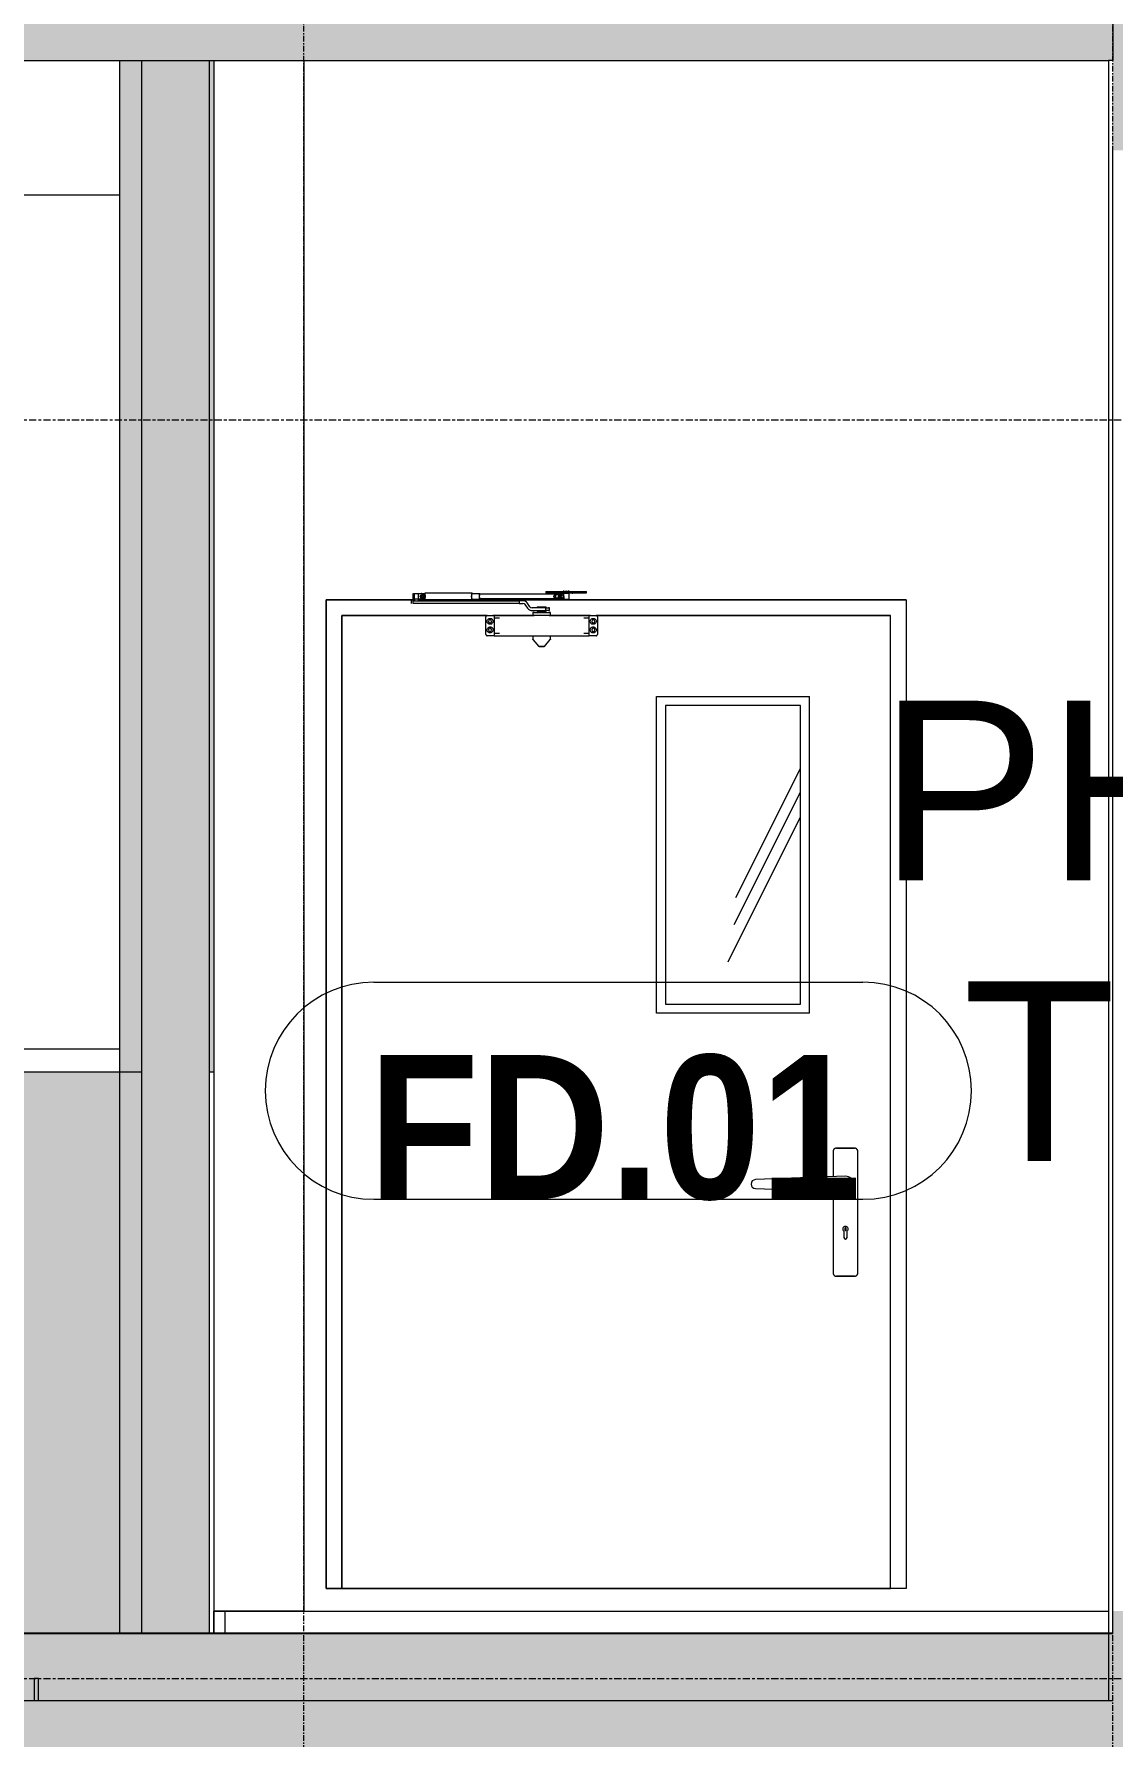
# Model space of a CAD drawing. Header units: millimetres. Extents: x 26124 to 258712, y -8723 to 35400.
# Drawn here: x 42053 to 44453, y 29270 to 33059 of the extents above; entities that cross this region are included whole.
import ezdxf

# ---------------------------------------------------------------- set-up
doc = ezdxf.new("R2010")
doc.units = ezdxf.units.MM
doc.linetypes.add('Centre', pattern=[31.75, 6.35, -4.7625, 15.875, -4.7625])
doc.linetypes.add('Grid Line', pattern=[22.225, 12.7, -3.175, 3.175, -3.175])
for name, color, linetype, lineweight in [('0-1', 7, 'Continuous', 5), ('A-AREA-IDEN', 2, 'Continuous', 9), ('A-DETL-GENF-1', 7, 'Continuous', 9), ('A-DETL-THIN', 151, 'Continuous', 9), ('A-DOOR', 31, 'Continuous', 9), ('A-DOOR-FRAM', 31, 'Continuous', 9), ('A-DOOR-IDEN', 31, 'Continuous', 9), ('A-FLOR-2', 7, 'Continuous', 9), ('A-FLOR-3', 192, 'Continuous', 25), ('A-FLOR-LEVL-2', 51, 'Centre', 9), ('A-FLOR-PATT-3', 8, 'Continuous', 9), ('A-WALL', 113, 'Continuous', 9), ('A-WALL-PATT-3', 111, 'Continuous', 5), ('A-WALL-PATT-4', 111, 'Continuous', 9), ('I-WALL', 2, 'Continuous', 9), ('I-WALL-3', 2, 'Continuous', 18), ('S-BEAM-3', 7, 'Continuous', 9), ('S-COLS', 52, 'Continuous', 9), ('S-COLS-1', 7, 'Continuous', 9), ('S-GRID-1', 1, 'Grid Line', 9)]:
    doc.layers.add(name, color=color, linetype=linetype, lineweight=lineweight)
doc.styles.add('Arial_1', font='arial.ttf', dxfattribs={"height": 400})
doc.styles.add('Arial_B_1', font='arialbd.ttf', dxfattribs={"width": 0.9, "height": 320})

# ---------------------------------------------------------------- blocks, each defined once
blk = doc.blocks.new('NCV_TKTC_KET CAU_rvt-1-TKCS_MẶT CẮT 3')
at = {"layer": 'A-FLOR-2'}
for p, q in [((42452.6, 29500), (42452.6, 29550)), ((42452.6, 29550), (44442.6, 29550))]:
    blk.add_line(p, q, dxfattribs=at)
at = {"layer": 'S-BEAM-3'}
for p, q in [((42242.6, 32700), (38362.6, 32700)), ((42477.6, 29500), (42477.6, 29550)), ((42477.6, 29550), (44442.6, 29550))]:
    blk.add_line(p, q, dxfattribs=at)
at = {"layer": 'S-COLS-1'}
blk.add_line((44452.5, 33200), (44452.5, 33000), dxfattribs=at)
blk = doc.blocks.new('FD_01 - FD_01-1200x2200mm-1787917-TKCS_MẶT CẮT 3')
at = {"layer": 'A-DOOR'}
h = blk.add_hatch(dxfattribs=at)
h.set_pattern_fill('FP_9', color=256, style=0, pattern_type=2)
h.set_pattern_definition([(63.435, (82789.9, 14236.3), (-0.002, 1625.6), [567.96, -3066.99]), (63.435, (81164.3, 14236.3), (-0.002, 1625.6), [567.96, -3066.99]), (63.435, (83568.1, 14550.35), (-0.002, 1625.6), [567.96, -3066.99]), (63.435, (81942.5, 14550.35), (-0.002, 1625.6), [567.96, -3066.99]), (63.435, (83450.3, 14439.5), (-0.002, 1625.6), [567.96, -3066.99]), (63.435, (81824.7, 14439.5), (-0.002, 1625.6), [567.96, -3066.99]), (63.435, (83330.26, 15074.4), (-0.002, 1625.6), [276.055, -3358.896]), (63.435, (81704.66, 15074.4), (-0.002, 1625.6), [276.055, -3358.896]), (63.435, (83251.74, 14976.15), (-0.002, 1625.6), [567.96, -3066.99]), (63.435, (81626.14, 14976.15), (-0.002, 1625.6), [567.96, -3066.99]), (63.435, (83265.6, 15046.7), (-0.002, 1625.6), [567.96, -3066.99]), (63.435, (81640, 15046.7), (-0.002, 1625.6), [567.96, -3066.99]), (63.435, (82609.74, 14737.2), (-0.002, 1625.6), [567.96, -3066.99]), (63.435, (80984.14, 14737.2), (-0.002, 1625.6), [567.96, -3066.99]), (63.435, (82623.6, 14820.35), (-0.002, 1625.6), [567.96, -3066.99]), (63.435, (80998, 14820.35), (-0.002, 1625.6), [567.96, -3066.99]), (63.435, (82627.3, 14880.3), (-0.002, 1625.6), [567.96, -3066.99]), (63.435, (81001.7, 14880.3), (-0.002, 1625.6), [567.96, -3066.99])])
h.paths.add_polyline_path([(43499.1, 30900), (43757.6, 30900), (43757.6, 31565), (43457.6, 31565), (43457.6, 30900)])
for p, q in [((42891.4, 31798), (42891.4, 31792)), ((42895.4, 31814), (42895.4, 31801)), ((42896, 31798), (42896, 31798)), ((42896, 31798), (43131.4, 31798)), ((42896, 31792), (42896, 31798)), ((43131.4, 31792), (42896, 31792)), ((42896, 31792), (42896, 31792)), ((42897, 31814), (42907.6, 31814)), ((42907.6, 31801), (42897, 31801)), ((42897.9, 31814), (42897.9, 31798)), ((42899.1, 31801), (42899.1, 31798)), ((42907.6, 31814), (42914.7, 31814)), ((42907.6, 31801), (42907.6, 31814)), ((42914.7, 31801), (42907.6, 31801)), ((42907.7, 31798), (42907.7, 31801.2)), ((42908.9, 31798), (42908.9, 31801)), ((42914.7, 31814), (42915.2, 31814)), ((42914.7, 31814), (42921.5, 31814)), ((42915.2, 31801), (42914.7, 31801)), ((42921.5, 31801), (42914.7, 31801)), ((42921.5, 31801), (42921.5, 31814)), ((42921.5, 31813.6), (42921.5, 31801.4)), ((42921.5, 31801.4), (42921.5, 31813.6)), ((43027, 31814.5), (42922.4, 31814.5)), ((42922.4, 31800.5), (43027, 31800.5)), ((43044.4, 31813.5), (43027, 31813.5)), ((43027, 31801.5), (43044.4, 31801.5)), ((43230.8, 31812.5), (43044.4, 31812.5)), ((43044.4, 31802.5), (43230.8, 31802.5)), ((43139.8, 31798), (43131.4, 31798)), ((43131.4, 31798), (43131.4, 31792)), ((43131.4, 31792), (43139.8, 31792)), ((43139.8, 31798), (43139.8, 31798)), ((43144.7, 31789.4), (43150.5, 31781.1)), ((43155.5, 31784.6), (43149.6, 31792.9)), ((43191.4, 31818.5), (43191.8, 31818.5)), ((43191.4, 31818.5), (43191.4, 31815.5)), ((43191.4, 31815.5), (43191.8, 31815.5)), ((43191.8, 31818.5), (43211, 31818.5)), ((43191.8, 31815.5), (43211, 31815.5)), ((43211, 31818.5), (43211.4, 31818.5)), ((43211, 31815.5), (43211.4, 31815.5)), ((43211.4, 31818.5), (43216.6, 31818.5)), ((43211.4, 31815.5), (43216.6, 31815.5)), ((43212.3, 31811.5), (43219.2, 31811.5)), ((43212.3, 31811.5), (43212.3, 31803.5)), ((43219.2, 31803.5), (43212.3, 31803.5)), ((43216.6, 31818.5), (43217.8, 31818.5)), ((43216.6, 31815.5), (43217.8, 31815.5)), ((43217.8, 31818.5), (43234.3, 31818.5)), ((43217.8, 31815.5), (43234.3, 31815.5)), ((43219.2, 31811.5), (43220.4, 31811.5)), ((43220.4, 31803.5), (43219.2, 31803.5)), ((43220.4, 31811.5), (43225.2, 31811.5)), ((43225.2, 31803.5), (43220.4, 31803.5)), ((43222, 31811.5), (43220.8, 31811.5)), ((43220.8, 31803.5), (43222, 31803.5)), ((43221.4, 31814.5), (43223.4, 31814.5)), ((43223.4, 31814.5), (43221.4, 31814.5)), ((43225.2, 31811.5), (43222, 31811.5)), ((43222, 31803.5), (43225.2, 31803.5)), ((43225.5, 31814.5), (43223.4, 31814.5)), ((43225.5, 31814.5), (43231.1, 31814.5)), ((43231.1, 31800.5), (43225.5, 31800.5)), ((43226.8, 31808.9), (43226.8, 31810.8)), ((43226.8, 31804.2), (43226.8, 31806)), ((43229.9, 31814.5), (43229.9, 31800.5)), ((43230.4, 31820.3), (43230.4, 31818.5)), ((43231, 31800.5), (43231.6, 31800.5)), ((43231.1, 31814.5), (43242.7, 31814.5)), ((43231.1, 31800.5), (43231.1, 31814.5)), ((43242.7, 31800.5), (43231.1, 31800.5)), ((43231.4, 31815.5), (43231.4, 31814.5)), ((43231.6, 31800.5), (43231.6, 31807.4)), ((43236.4, 31818.5), (43233.9, 31818.5)), ((43233.9, 31818.5), (43236.4, 31818.5)), ((43236.4, 31815.5), (43233.9, 31815.5)), ((43233.9, 31815.5), (43236.4, 31815.5)), ((43236.4, 31815.5), (43233.9, 31815.5)), ((43233.9, 31815.5), (43236.4, 31815.5)), ((43234.3, 31818.5), (43238.5, 31818.5)), ((43234.3, 31818.5), (43238.5, 31818.5)), ((43238.5, 31817.5), (43234.3, 31817.5)), ((43234.3, 31815.5), (43238.5, 31815.5)), ((43234.3, 31815.5), (43238.5, 31815.5)), ((43236.4, 31818.5), (43234.8, 31818.5)), ((43234.8, 31818.5), (43236.4, 31818.5)), ((43236.4, 31820.3), (43236.4, 31820.3)), ((43236.4, 31820.3), (43236.4, 31820.3)), ((43236.4, 31818.5), (43238.9, 31818.5)), ((43238.9, 31818.5), (43236.4, 31818.5)), ((43236.4, 31818.5), (43237.9, 31818.5)), ((43237.9, 31818.5), (43236.4, 31818.5)), ((43236.4, 31815.5), (43238.9, 31815.5)), ((43238.9, 31815.5), (43236.4, 31815.5)), ((43236.4, 31815.5), (43238.9, 31815.5)), ((43238.9, 31815.5), (43236.4, 31815.5)), ((43238.5, 31818.5), (43255, 31818.5)), ((43238.5, 31815.5), (43255, 31815.5)), ((43249.4, 31814.5), (43241.1, 31814.5)), ((43241.2, 31800.5), (43242.9, 31800.5)), ((43241.3, 31814.5), (43241.4, 31814.5)), ((43241.4, 31814.5), (43241.4, 31815.5)), ((43242.7, 31814.5), (43241.6, 31814.5)), ((43242.4, 31818.5), (43242.4, 31820.3)), ((43242.9, 31800.5), (43242.7, 31800.5)), ((43242.9, 31800.5), (43242.9, 31814.5)), ((43249.4, 31814.5), (43251.4, 31814.5)), ((43251.4, 31814.5), (43249.4, 31814.5)), ((43255, 31818.5), (43256.1, 31818.5)), ((43255, 31815.5), (43256.1, 31815.5)), ((43256.1, 31818.5), (43261.3, 31818.5)), ((43256.1, 31815.5), (43261.3, 31815.5)), ((43261.4, 31818.5), (43261.7, 31818.5)), ((43261.4, 31815.5), (43261.7, 31815.5)), ((43261.7, 31818.5), (43281, 31818.5)), ((43261.7, 31815.5), (43281, 31815.5)), ((43281, 31818.5), (43281.4, 31818.5)), ((43281, 31815.5), (43281.4, 31815.5)), ((43281.4, 31815.5), (43281.4, 31818.5)), ((42737.6, 31765), (42737.6, 29600)), ((43060.8, 31765), (42737.6, 31765)), ((43057.8, 31723), (43057.8, 31762)), ((43060.8, 31765), (43073, 31765)), ((43164.8, 31765), (43073, 31765)), ((43073, 31765), (43075, 31765)), ((43075.4, 31765), (43075.8, 31765)), ((43287.8, 31765), (43075.8, 31765)), ((43075.8, 31765), (43075.8, 31764.7)), ((43075.8, 31764.7), (43075.8, 31756.1)), ((43087.8, 31759), (43075.8, 31759)), ((43075.8, 31756.1), (43075.8, 31754.3)), ((43075.8, 31754.3), (43075.8, 31730.7)), ((43190.8, 31782), (43160.4, 31782)), ((43160.4, 31776), (43190.8, 31776)), ((43162.2, 31772), (43162.2, 31765)), ((43162.9, 31772), (43162.2, 31772)), ((43162.2, 31772), (43200.6, 31772)), ((43200.6, 31765), (43162.2, 31765)), ((43162.2, 31765), (43162.9, 31765)), ((43164.8, 31772), (43162.9, 31772)), ((43162.9, 31765), (43164.8, 31765)), ((43171.7, 31784), (43174.4, 31784)), ((43171.7, 31784), (43171.7, 31782)), ((43171.7, 31776), (43171.7, 31774)), ((43173.1, 31774), (43171.7, 31774)), ((43172.8, 31774), (43172.8, 31772)), ((43173.1, 31774), (43172.8, 31774)), ((43172.8, 31774), (43173.1, 31774)), ((43179.4, 31774), (43173.1, 31774)), ((43173.1, 31774), (43175.4, 31774)), ((43174.4, 31774), (43173.1, 31774)), ((43174.4, 31784), (43184.4, 31784)), ((43174.4, 31782), (43174.4, 31784)), ((43174.4, 31774), (43174.4, 31776)), ((43179.4, 31774), (43174.4, 31774)), ((43175.4, 31774), (43184.1, 31774)), ((43188.1, 31774), (43179.4, 31774)), ((43184.4, 31774), (43179.4, 31774)), ((43184.1, 31774), (43188.1, 31774)), ((43184.4, 31784), (43191.8, 31784)), ((43184.4, 31782), (43184.4, 31784)), ((43184.4, 31774), (43184.4, 31776)), ((43188.1, 31774), (43184.4, 31774)), ((43191.8, 31774), (43188.1, 31774)), ((43190.4, 31774), (43189.5, 31774)), ((43189.6, 31774), (43190.4, 31774)), ((43190.4, 31774), (43190.8, 31774)), ((43190.8, 31774), (43190.4, 31774)), ((43190.8, 31776), (43190.8, 31782)), ((43190.8, 31782), (43199.2, 31782)), ((43199.2, 31776), (43190.8, 31776)), ((43190.8, 31772), (43190.8, 31774)), ((43191.8, 31782), (43191.8, 31784)), ((43191.8, 31774), (43191.8, 31776)), ((43199.2, 31782), (43197, 31782)), ((43197, 31776), (43199.2, 31776)), ((43201.3, 31772), (43198.7, 31772)), ((43290.5, 31765), (43198.7, 31765)), ((43198.7, 31765), (43201.3, 31765)), ((43199.2, 31776), (43199.2, 31782)), ((43200.6, 31772), (43201.3, 31772)), ((43201.3, 31765), (43200.6, 31765)), ((43201.3, 31765), (43201.3, 31772)), ((43287.8, 31759), (43275.8, 31759)), ((43287.8, 31765), (43288.1, 31765)), ((43287.8, 31764.7), (43287.8, 31765)), ((43287.8, 31756.1), (43287.8, 31764.7)), ((43287.8, 31754.3), (43287.8, 31756.1)), ((43287.8, 31730.7), (43287.8, 31754.3)), ((43288.5, 31765), (43290.5, 31765)), ((43290.5, 31765), (43302.8, 31765)), ((43957.6, 31765), (43302.8, 31765)), ((43305.8, 31762), (43305.8, 31723)), ((43957.6, 29600), (43957.6, 31765)), ((43073, 31720), (43060.8, 31720)), ((43075, 31720), (43073, 31720)), ((43075.8, 31720), (43075.4, 31720)), ((43075.8, 31730.7), (43075.8, 31728.9)), ((43075.8, 31728.9), (43075.8, 31720.3)), ((43075.8, 31726), (43087.8, 31726)), ((43075.8, 31720.3), (43075.8, 31720)), ((43075.8, 31720), (43287.8, 31720)), ((43162.3, 31720), (43162.3, 31712.4)), ((43162.5, 31711.7), (43175.5, 31696.3)), ((43162.9, 31720), (43181.8, 31720)), ((43181.8, 31720), (43200.6, 31720)), ((43188, 31696.3), (43201, 31711.7)), ((43201.3, 31712.4), (43201.3, 31720)), ((43275.8, 31726), (43287.8, 31726)), ((43287.8, 31728.9), (43287.8, 31730.7)), ((43287.8, 31720.3), (43287.8, 31728.9)), ((43287.8, 31720), (43287.8, 31720.3)), ((43288.1, 31720), (43287.8, 31720)), ((43290.5, 31720), (43288.5, 31720)), ((43302.8, 31720), (43290.5, 31720)), ((43181.8, 31696), (43181.8, 31696)), ((43181.8, 31696), (43181.8, 31696)), ((43437.6, 30880), (43437.6, 31585)), ((43437.6, 31585), (43777.6, 31585)), ((43457.6, 31565), (43457.6, 30900)), ((43757.6, 31565), (43457.6, 31565)), ((43757.6, 30900), (43757.6, 31565)), ((43777.6, 30880), (43777.6, 31585)), ((43777.6, 30880), (43437.6, 30880)), ((43457.6, 30900), (43757.6, 30900)), ((43877.6, 30580), (43837.6, 30580)), ((43837.6, 30580), (43877.6, 30580)), ((43830.1, 30572.5), (43830.1, 30516.5)), ((43885.1, 30302.5), (43885.1, 30572.5)), ((43857.6, 30517.5), (43657.2, 30510)), ((43657.2, 30490), (43857.6, 30482.5)), ((43830.1, 30483.5), (43830.1, 30302.5)), ((43854.1, 30395.1), (43854.1, 30381.2)), ((43856.9, 30397), (43856.9, 30403)), ((43858.3, 30403), (43858.3, 30397)), ((43861.1, 30381.2), (43861.1, 30395.1)), ((43837.6, 30295), (43877.6, 30295)), ((43877.6, 30295), (43837.6, 30295)), ((42737.6, 29600), (43957.6, 29600))]:
    blk.add_line(p, q, dxfattribs=at)
at = {"layer": 'A-DOOR', "flags": 128}
for points in [[(43209.1, 31807.5), (43209.2, 31808.3), (43209.5, 31809), (43209.9, 31809.7), (43210.6, 31810.4), (43211.4, 31811), (43212.3, 31811.5)], [(43212.3, 31803.5), (43211.4, 31804), (43210.6, 31804.6), (43209.9, 31805.3), (43209.5, 31806), (43209.2, 31806.7), (43209.1, 31807.5)], [(43212.2, 31809.7), (43211.9, 31809), (43211.7, 31808.3), (43211.7, 31807.5)], [(43211.7, 31807.5), (43211.7, 31806.7), (43211.9, 31806), (43212.2, 31805.3)], [(43060.8, 31765), (43060.1, 31764.9), (43059.5, 31764.7), (43058.9, 31764.3), (43058.4, 31763.9), (43058.1, 31763.3), (43057.8, 31762.7), (43057.8, 31762)], [(43305.8, 31762), (43305.7, 31762.7), (43305.5, 31763.3), (43305.1, 31763.9), (43304.6, 31764.3), (43304.1, 31764.7), (43303.4, 31764.9), (43302.8, 31765)], [(43057.8, 31723), (43057.8, 31722.3), (43058.1, 31721.7), (43058.4, 31721.1), (43058.9, 31720.7), (43059.5, 31720.3), (43060.1, 31720.1), (43060.8, 31720)], [(43162.5, 31711.7), (43162.5, 31711.7), (43162.5, 31711.8), (43162.4, 31711.8), (43162.4, 31711.8), (43162.4, 31711.9), (43162.4, 31711.9), (43162.4, 31712), (43162.3, 31712), (43162.3, 31712), (43162.3, 31712.1), (43162.3, 31712.1), (43162.3, 31712.2), (43162.3, 31712.2), (43162.3, 31712.3), (43162.3, 31712.3), (43162.3, 31712.3), (43162.3, 31712.4), (43162.3, 31712.4)], [(43201.3, 31712.4), (43201.3, 31712.4), (43201.3, 31712.3), (43201.2, 31712.3), (43201.2, 31712.2), (43201.2, 31712.2), (43201.2, 31712.1), (43201.2, 31712.1), (43201.2, 31712.1), (43201.2, 31712), (43201.2, 31712), (43201.1, 31711.9), (43201.1, 31711.9), (43201.1, 31711.9), (43201.1, 31711.8), (43201.1, 31711.8), (43201, 31711.7), (43201, 31711.7), (43201, 31711.7)], [(43302.8, 31720), (43303.4, 31720.1), (43304.1, 31720.3), (43304.6, 31720.7), (43305.1, 31721.1), (43305.5, 31721.7), (43305.7, 31722.3), (43305.8, 31723)], [(43176.2, 31696), (43176.1, 31696), (43176.1, 31696), (43176.1, 31696), (43176, 31696), (43176, 31696), (43176, 31696), (43175.9, 31696), (43175.9, 31696), (43175.9, 31696.1), (43175.8, 31696.1), (43175.8, 31696.1), (43175.8, 31696.1), (43175.7, 31696.1), (43175.7, 31696.1), (43175.7, 31696.2), (43175.6, 31696.2), (43175.6, 31696.2), (43175.6, 31696.2), (43175.5, 31696.3), (43175.5, 31696.3), (43175.5, 31696.3), (43175.5, 31696.3)], [(43181.8, 31696), (43181.5, 31696), (43181.3, 31696), (43181.1, 31696), (43180.9, 31696), (43180.6, 31696), (43180.4, 31696), (43180.2, 31696), (43180, 31696), (43179.8, 31696), (43179.6, 31696), (43179.4, 31696), (43179.2, 31696), (43179, 31696), (43178.8, 31696), (43178.6, 31696), (43178.4, 31696), (43178.2, 31696), (43178.1, 31696), (43177.9, 31696), (43177.8, 31696), (43177.6, 31696), (43177.5, 31696), (43177.3, 31696), (43177.2, 31696), (43177.1, 31696), (43176.9, 31696), (43176.8, 31696), (43176.7, 31696), (43176.6, 31696), (43176.6, 31696), (43176.5, 31696), (43176.4, 31696), (43176.4, 31696), (43176.3, 31696), (43176.3, 31696), (43176.2, 31696), (43176.2, 31696), (43176.2, 31696), (43176.2, 31696)], [(43176.2, 31696), (43176.2, 31696), (43176.2, 31696), (43176.2, 31696), (43176.3, 31696), (43176.3, 31696), (43176.3, 31696), (43176.4, 31696), (43176.5, 31696), (43176.5, 31696), (43176.6, 31696), (43176.7, 31696), (43176.8, 31696), (43176.9, 31696), (43177, 31696), (43177.2, 31696), (43177.3, 31696), (43177.4, 31696), (43177.6, 31696), (43177.7, 31696), (43177.9, 31696), (43178, 31696), (43178.2, 31696), (43178.4, 31696), (43178.6, 31696), (43178.7, 31696), (43178.9, 31696), (43179.1, 31696), (43179.3, 31696), (43179.5, 31696), (43179.7, 31696), (43179.9, 31696), (43180.2, 31696), (43180.4, 31696), (43180.6, 31696), (43180.8, 31696), (43181, 31696), (43181.2, 31696), (43181.5, 31696), (43181.7, 31696), (43181.8, 31696)], [(43181.8, 31696), (43182, 31696), (43182.2, 31696), (43182.4, 31696), (43182.6, 31696), (43182.9, 31696), (43183.1, 31696), (43183.3, 31696), (43183.5, 31696), (43183.7, 31696), (43183.9, 31696), (43184.1, 31696), (43184.3, 31696), (43184.5, 31696), (43184.7, 31696), (43184.9, 31696), (43185.1, 31696), (43185.3, 31696), (43185.4, 31696), (43185.6, 31696), (43185.8, 31696), (43185.9, 31696), (43186.1, 31696), (43186.2, 31696), (43186.3, 31696), (43186.4, 31696), (43186.6, 31696), (43186.7, 31696), (43186.8, 31696), (43186.9, 31696), (43187, 31696), (43187, 31696), (43187.1, 31696), (43187.2, 31696), (43187.2, 31696), (43187.2, 31696), (43187.3, 31696), (43187.3, 31696), (43187.3, 31696), (43187.3, 31696)], [(43187.3, 31696), (43187.3, 31696), (43187.3, 31696), (43187.3, 31696), (43187.3, 31696), (43187.2, 31696), (43187.2, 31696), (43187.1, 31696), (43187, 31696), (43187, 31696), (43186.9, 31696), (43186.8, 31696), (43186.7, 31696), (43186.6, 31696), (43186.5, 31696), (43186.4, 31696), (43186.2, 31696), (43186.1, 31696), (43185.9, 31696), (43185.8, 31696), (43185.6, 31696), (43185.5, 31696), (43185.3, 31696), (43185.1, 31696), (43185, 31696), (43184.8, 31696), (43184.6, 31696), (43184.4, 31696), (43184.2, 31696), (43184, 31696), (43183.8, 31696), (43183.6, 31696), (43183.4, 31696), (43183.1, 31696), (43182.9, 31696), (43182.7, 31696), (43182.5, 31696), (43182.3, 31696), (43182, 31696), (43181.8, 31696), (43181.8, 31696)], [(43188, 31696.3), (43188, 31696.3), (43188, 31696.3), (43188, 31696.2), (43187.9, 31696.2), (43187.9, 31696.2), (43187.9, 31696.2), (43187.8, 31696.2), (43187.8, 31696.1), (43187.8, 31696.1), (43187.7, 31696.1), (43187.7, 31696.1), (43187.7, 31696.1), (43187.6, 31696.1), (43187.6, 31696), (43187.6, 31696), (43187.5, 31696), (43187.5, 31696), (43187.5, 31696), (43187.4, 31696), (43187.4, 31696), (43187.4, 31696), (43187.3, 31696)], [(43837.6, 30580), (43837.3, 30580), (43837, 30580), (43836.7, 30579.9), (43836.4, 30579.9), (43836.1, 30579.9), (43835.8, 30579.8), (43835.5, 30579.7), (43835.2, 30579.6), (43834.9, 30579.5), (43834.6, 30579.4), (43834.4, 30579.3), (43834.1, 30579.2), (43833.8, 30579), (43833.6, 30578.9), (43833.3, 30578.7), (43833.1, 30578.5), (43832.8, 30578.3), (43832.6, 30578.1), (43832.4, 30577.9), (43832.2, 30577.7), (43832, 30577.5), (43831.8, 30577.3), (43831.6, 30577), (43831.4, 30576.8), (43831.3, 30576.6), (43831.1, 30576.3), (43830.9, 30576), (43830.8, 30575.8), (43830.7, 30575.5), (43830.6, 30575.2), (43830.5, 30574.9), (43830.4, 30574.7), (43830.3, 30574.4), (43830.2, 30574.1), (43830.2, 30573.8), (43830.1, 30573.5), (43830.1, 30573.2), (43830.1, 30572.9), (43830.1, 30572.6), (43830.1, 30572.5)], [(43885.1, 30572.5), (43885.1, 30572.8), (43885, 30573.1), (43885, 30573.4), (43885, 30573.7), (43884.9, 30574), (43884.8, 30574.3), (43884.8, 30574.6), (43884.7, 30574.9), (43884.6, 30575.1), (43884.5, 30575.4), (43884.3, 30575.7), (43884.2, 30576), (43884.1, 30576.2), (43883.9, 30576.5), (43883.8, 30576.7), (43883.6, 30577), (43883.4, 30577.2), (43883.2, 30577.4), (43883, 30577.7), (43882.8, 30577.9), (43882.6, 30578.1), (43882.3, 30578.3), (43882.1, 30578.5), (43881.9, 30578.6), (43881.6, 30578.8), (43881.4, 30579), (43881.1, 30579.1), (43880.8, 30579.3), (43880.6, 30579.4), (43880.3, 30579.5), (43880, 30579.6), (43879.7, 30579.7), (43879.4, 30579.8), (43879.1, 30579.8), (43878.8, 30579.9), (43878.5, 30579.9), (43878.2, 30580), (43877.9, 30580), (43877.6, 30580), (43877.6, 30580)], [(43830.1, 30302.5), (43830.1, 30302.2), (43830.1, 30301.9), (43830.1, 30301.6), (43830.2, 30301.3), (43830.2, 30301), (43830.3, 30300.7), (43830.4, 30300.4), (43830.4, 30300.2), (43830.5, 30299.9), (43830.7, 30299.6), (43830.8, 30299.3), (43830.9, 30299), (43831.1, 30298.8), (43831.2, 30298.5), (43831.4, 30298.3), (43831.6, 30298), (43831.7, 30297.8), (43831.9, 30297.6), (43832.1, 30297.3), (43832.3, 30297.1), (43832.6, 30296.9), (43832.8, 30296.7), (43833, 30296.5), (43833.3, 30296.4), (43833.5, 30296.2), (43833.8, 30296), (43834, 30295.9), (43834.3, 30295.8), (43834.6, 30295.6), (43834.9, 30295.5), (43835.1, 30295.4), (43835.4, 30295.3), (43835.7, 30295.2), (43836, 30295.2), (43836.3, 30295.1), (43836.6, 30295.1), (43836.9, 30295), (43837.2, 30295), (43837.5, 30295), (43837.6, 30295)], [(43877.6, 30295), (43877.9, 30295), (43878.2, 30295), (43878.5, 30295.1), (43878.8, 30295.1), (43879.1, 30295.1), (43879.3, 30295.2), (43879.6, 30295.3), (43879.9, 30295.4), (43880.2, 30295.5), (43880.5, 30295.6), (43880.8, 30295.7), (43881, 30295.8), (43881.3, 30296), (43881.5, 30296.1), (43881.8, 30296.3), (43882, 30296.5), (43882.3, 30296.7), (43882.5, 30296.9), (43882.7, 30297.1), (43882.9, 30297.3), (43883.1, 30297.5), (43883.3, 30297.7), (43883.5, 30298), (43883.7, 30298.2), (43883.9, 30298.4), (43884, 30298.7), (43884.2, 30299), (43884.3, 30299.2), (43884.4, 30299.5), (43884.6, 30299.8), (43884.7, 30300.1), (43884.7, 30300.3), (43884.8, 30300.6), (43884.9, 30300.9), (43885, 30301.2), (43885, 30301.5), (43885, 30301.8), (43885.1, 30302.1), (43885.1, 30302.4), (43885.1, 30302.5)]]:
    blk.add_lwpolyline(points, dxfattribs=at)
at = {"layer": 'A-DOOR'}
for centre, radius, start, end in [((43066.8, 31752), 3.5, 0, 180), ((43066.8, 31752), 3.5, 180, 0), ((43296.8, 31752), 3.5, 0, 180), ((43296.8, 31752), 3.5, 180, 0), ((43066.8, 31733), 3.5, 0, 180), ((43066.8, 31733), 3.5, 180, 0), ((43296.8, 31733), 3.5, 0, 180), ((43296.8, 31733), 3.5, 180, 0), ((43837.6, 30572.5), 7.5, 150, 180), ((43837.6, 30572.5), 7.5, 90, 120), ((43877.6, 30572.5), 7.5, 60, 90), ((43877.6, 30572.5), 7.5, 0, 30), ((43657.6, 30500), 10, 92.1456, 180), ((43657.6, 30500), 10, 180, 267.8544), ((43857.6, 30500), 17.5, 0, 90), ((43857.6, 30500), 17.5, 270, 0), ((43857.6, 30400), 6, 305.6853, 234.3147), ((43857.6, 30403), 0.7, 0, 180), ((43857.6, 30403), 0.7, 0, 180), ((43857.6, 30397), 0.7, 180, 0), ((43857.6, 30397), 0.7, 180, 0), ((43857.6, 30381.2), 3.5, 180, 0), ((43837.6, 30302.5), 7.52, 180, 210), ((43837.6, 30302.5), 7.52, 240, 270), ((43877.6, 30302.5), 7.5, 270, 300), ((43877.6, 30302.5), 7.5, 330, 0)]:
    blk.add_arc(centre, radius, start, end, dxfattribs=at)
for centre, major_axis, ratio, start_param, end_param in [((42913.5, 31807.5), (0, 2.5), 0.965835, 4.712389, 7.853982), ((42913.5, 31807.5), (0, 2.5), 0.965835, 1.570796, 4.712389), ((42914, 31807.5), (0, 2.5), 0.965835, 0.523599, 1.570796), ((42914, 31807.5), (0, 2.5), 0.965835, 0.523599, 1.570796), ((42914, 31807.5), (0, 2.5), 0.965835, 1.570796, 2.617994), ((42914, 31807.5), (0, 2.5), 0.965835, 1.570796, 2.617994), ((42915.8, 31807.5), (0, 2.5), 0.965835, 5.497787, 7.853982), ((42914, 31807.5), (0, 2.5), 0.965835, 4.712389, 6.544985), ((42914, 31807.5), (0, 2.5), 0.965835, 2.879793, 4.712389), ((42915.8, 31807.5), (0, 2.5), 0.965835, 1.570796, 3.926991), ((42915.8, 31807.5), (0, 2.5), 0.965835, 5.497787, 7.853982), ((42914, 31807.5), (0, 2.5), 0.965835, 4.712389, 6.544985), ((42915.8, 31807.5), (0, 2.5), 0.965835, 1.570796, 3.926991), ((42914, 31807.5), (0, 2.5), 0.965835, 2.879793, 4.712389), ((42916.3, 31807.5), (0, 2.5), 0.965835, 0.523599, 1.570796), ((42916.3, 31807.5), (0, 2.5), 0.965835, 1.570796, 2.617994), ((42912.8, 31807.5), (0, 6.79), 0.965835, 4.712389, 5.992125), ((42912.8, 31807.5), (0, 6.79), 0.965835, 3.432653, 4.712389), ((42913.3, 31807.5), (0, 6.79), 0.965835, 4.712389, 5.992125), ((42913.3, 31807.5), (0, 6.79), 0.965835, 3.432653, 4.712389), ((42916.3, 31807.5), (0, 2.5), 0.965835, 5.759587, 6.544985), ((42916.3, 31807.5), (0, 2.5), 0.965835, 2.879793, 3.665191), ((42922.4, 31807.5), (0, 7), 0.259156, 0, 0.50718), ((42922.4, 31807.5), (0, 7), 0.259156, 2.634413, 3.141593), ((43027, 31807.5), (0, 7), 0.259156, 5.497787, 7.853982), ((43027, 31807.5), (0, 7), 0.259156, 1.570796, 3.926991), ((43027, 31807.5), (0, 6), 0.259156, 5.759587, 7.853982), ((43027, 31807.5), (0, 6), 0.259156, 1.570796, 3.665191), ((43044.4, 31807.5), (0, 6), 0.259156, 5.759587, 7.853982), ((43044.4, 31807.5), (0, 6), 0.259156, 1.570796, 3.665191), ((43044.4, 31807.5), (0, 5), 0.259156, 0, 1.570796), ((43044.4, 31807.5), (0, 5), 0.259156, 1.570796, 3.141593), ((43139.8, 31786), (0, 12), 1, 5.323254, 6.283185), ((43139.8, 31786), (0, 6), 1, 5.323254, 6.283185), ((43225.5, 31807.5), (0, 7), 0.965835, 0, 1.570796), ((43225.5, 31807.5), (0, 7), 0.965835, 1.570796, 3.141593), ((43226, 31807.5), (0, 7), 0.965835, 0.261799, 1.570796), ((43226, 31807.5), (0, 7), 0.965835, 1.570796, 2.879793), ((43223.3, 31807.5), (0, 2.5), 0.965835, 4.712389, 7.853982), ((43223.3, 31807.5), (0, 2.5), 0.965835, 1.570796, 4.712389), ((43227.6, 31807.5), (0, 7), 0.965835, 0.523599, 1.308997), ((43227.6, 31807.5), (0, 7), 0.965835, 1.832596, 2.617994), ((43228.1, 31807.5), (0, 7), 0.965835, 0.523599, 1.570796), ((43228.1, 31807.5), (0, 7), 0.965835, 1.570796, 2.617994), ((43223.8, 31807.5), (0, 2.5), 0.965835, 5.759587, 7.853982), ((43223.8, 31807.5), (0, 2.5), 0.965835, 5.759587, 7.853982), ((43223.8, 31807.5), (0, 2.5), 0.965835, 1.570796, 3.665191), ((43223.8, 31807.5), (0, 2.5), 0.965835, 1.570796, 3.665191), ((43225.3, 31807.5), (0, 2.5), 0.965835, 0.261799, 1.570796), ((43225.3, 31807.5), (0, 2.5), 0.965835, 0.261799, 1.570796), ((43225.3, 31807.5), (0, 2.5), 0.965835, 1.570796, 2.879793), ((43225.3, 31807.5), (0, 2.5), 0.965835, 1.570796, 2.879793), ((43225.9, 31807.5), (0, 2.5), 0.965835, 0.523599, 1.570796), ((43225.9, 31807.5), (0, 2.5), 0.965835, 1.570796, 2.617994), ((43223.8, 31807.5), (0, 2.5), 0.965835, 5.235988, 5.497787), ((43223.8, 31807.5), (0, 2.5), 0.965835, 5.235988, 5.497787), ((43223.8, 31807.5), (0, 2.5), 0.965835, 3.926991, 4.18879), ((43223.8, 31807.5), (0, 2.5), 0.965835, 3.926991, 4.18879), ((43225.3, 31807.5), (0, 2.5), 0.965835, 5.759587, 6.021386), ((43225.3, 31807.5), (0, 2.5), 0.965835, 5.759587, 6.021386), ((43225.3, 31807.5), (0, 2.5), 0.965835, 3.403392, 3.665191), ((43225.3, 31807.5), (0, 2.5), 0.965835, 3.403392, 3.665191), ((43227.6, 31807.5), (0, 5), 0.259156, 1.110588, 1.340692), ((43227.6, 31807.5), (0, 5), 0.259156, 1.8009, 2.031004), ((43225.9, 31807.5), (0, 2.5), 0.965835, 5.759587, 6.021386), ((43225.9, 31807.5), (0, 2.5), 0.965835, 3.403392, 3.665191), ((43230.8, 31807.5), (0, 5), 0.259156, 3.403392, 3.926991), ((43160.4, 31788), (0, 12), 1, 2.181662, 3.141593), ((43160.4, 31788), (0, 6), 1, 2.181662, 3.141593)]:
    blk.add_ellipse(centre, major_axis=major_axis, ratio=ratio, start_param=start_param, end_param=end_param, dxfattribs=at)
for points, knots in [([(42921.5, 31813.6), (42921.5, 31813.5), (42921.5, 31813.2), (42921.6, 31812.8), (42921.6, 31812.5), (42921.7, 31812.3), (42921.8, 31812), (42921.8, 31811.8), (42921.9, 31811.7), (42921.9, 31811.5), (42921.9, 31811.3), (42922, 31811.1), (42922.1, 31810.8), (42922.1, 31810.6), (42922.2, 31810.4), (42922.2, 31810.3), (42922.3, 31810), (42922.3, 31809.8), (42922.4, 31809.4), (42922.5, 31809), (42922.5, 31808.7), (42922.6, 31808.2), (42922.6, 31807.8), (42922.6, 31807.5)], [0, 0, 0, 0, 0.1, 0.2, 0.25, 0.3, 0.35, 0.375, 0.4, 0.425, 0.45, 0.5, 0.55, 0.575, 0.6, 0.625, 0.65, 0.7, 0.75, 0.8, 0.85, 0.9, 1, 1, 1, 1]), ([(42922.6, 31807.5), (42922.6, 31807.2), (42922.6, 31806.8), (42922.5, 31806.3), (42922.5, 31806), (42922.4, 31805.6), (42922.3, 31805.2), (42922.3, 31805), (42922.2, 31804.7), (42922.2, 31804.6), (42922.1, 31804.4), (42922.1, 31804.2), (42922, 31803.9), (42921.9, 31803.7), (42921.9, 31803.5), (42921.9, 31803.3), (42921.8, 31803.2), (42921.8, 31803), (42921.7, 31802.7), (42921.6, 31802.5), (42921.6, 31802.2), (42921.5, 31801.8), (42921.5, 31801.5), (42921.5, 31801.4)], [0, 0, 0, 0, 0.1, 0.15, 0.2, 0.25, 0.3, 0.35, 0.375, 0.4, 0.425, 0.45, 0.5, 0.55, 0.575, 0.6, 0.625, 0.65, 0.7, 0.75, 0.8, 0.9, 1, 1, 1, 1]), ([(43060.4, 31752), (43060.4, 31753.2), (43060.9, 31755), (43062.4, 31756.9), (43063.9, 31757.9), (43065.5, 31758.5), (43067.3, 31758.7), (43069.1, 31758.4), (43070.7, 31757.6), (43072.1, 31756.4), (43072.7, 31755.4), (43073, 31754.9)], [0, 0, 0, 0, 0.2, 0.3, 0.4, 0.5, 0.6, 0.7, 0.8, 0.9, 1, 1, 1, 1]), ([(43073, 31749.1), (43072.5, 31748), (43071.3, 31746.7), (43069.1, 31745.6), (43067.3, 31745.3), (43065.5, 31745.5), (43063.9, 31746.1), (43062.4, 31747.1), (43061.3, 31748.5), (43060.5, 31750.2), (43060.4, 31751.4), (43060.4, 31752)], [0, 0, 0, 0, 0.2, 0.3, 0.4, 0.5, 0.6, 0.7, 0.8, 0.9, 1, 1, 1, 1]), ([(43290.5, 31754.9), (43291, 31756), (43292.2, 31757.3), (43294.4, 31758.4), (43296.2, 31758.7), (43298, 31758.5), (43299.7, 31757.9), (43301.1, 31756.9), (43302.2, 31755.5), (43303, 31753.8), (43303.1, 31752.6), (43303.1, 31752)], [0, 0, 0, 0, 0.2, 0.3, 0.4, 0.5, 0.6, 0.7, 0.8, 0.9, 1, 1, 1, 1]), ([(43303.1, 31752), (43303.1, 31750.8), (43302.6, 31749), (43301.1, 31747.1), (43299.7, 31746.1), (43298, 31745.5), (43296.2, 31745.3), (43294.4, 31745.6), (43292.8, 31746.4), (43291.4, 31747.6), (43290.8, 31748.6), (43290.5, 31749.1)], [0, 0, 0, 0, 0.2, 0.3, 0.4, 0.5, 0.6, 0.7, 0.8, 0.9, 1, 1, 1, 1]), ([(43060.4, 31733), (43060.4, 31734.2), (43060.9, 31736), (43062.4, 31737.9), (43063.9, 31738.9), (43065.5, 31739.5), (43067.3, 31739.7), (43069.1, 31739.4), (43070.7, 31738.6), (43072.1, 31737.4), (43072.7, 31736.4), (43073, 31735.9)], [0, 0, 0, 0, 0.2, 0.3, 0.4, 0.5, 0.6, 0.7, 0.8, 0.9, 1, 1, 1, 1]), ([(43073, 31730.1), (43072.5, 31729), (43071.3, 31727.7), (43069.1, 31726.6), (43067.3, 31726.3), (43065.5, 31726.5), (43063.9, 31727.1), (43062.4, 31728.1), (43061.3, 31729.5), (43060.5, 31731.2), (43060.4, 31732.4), (43060.4, 31733)], [0, 0, 0, 0, 0.2, 0.3, 0.4, 0.5, 0.6, 0.7, 0.8, 0.9, 1, 1, 1, 1]), ([(43290.5, 31735.9), (43291, 31737), (43292.2, 31738.3), (43294.4, 31739.4), (43296.2, 31739.7), (43298, 31739.5), (43299.7, 31738.9), (43301.1, 31737.9), (43302.2, 31736.5), (43303, 31734.8), (43303.1, 31733.6), (43303.1, 31733)], [0, 0, 0, 0, 0.2, 0.3, 0.4, 0.5, 0.6, 0.7, 0.8, 0.9, 1, 1, 1, 1]), ([(43303.1, 31733), (43303.1, 31731.8), (43302.6, 31730), (43301.1, 31728.1), (43299.7, 31727.1), (43298, 31726.5), (43296.2, 31726.3), (43294.4, 31726.6), (43292.8, 31727.4), (43291.4, 31728.6), (43290.8, 31729.6), (43290.5, 31730.1)], [0, 0, 0, 0, 0.2, 0.3, 0.4, 0.5, 0.6, 0.7, 0.8, 0.9, 1, 1, 1, 1])]:
    blk.add_open_spline(points, degree=3, knots=knots, dxfattribs=at)
for points in [[(43073, 31754.9), (43073.2, 31754.4), (43073.6, 31753.5), (43073.7, 31752.5), (43073.7, 31752)], [(43073.7, 31752), (43073.7, 31751.5), (43073.6, 31750.5), (43073.2, 31749.6), (43073, 31749.1)], [(43289.8, 31752), (43289.8, 31752.5), (43289.9, 31753.5), (43290.3, 31754.4), (43290.5, 31754.9)], [(43290.5, 31749.1), (43290.3, 31749.6), (43289.9, 31750.5), (43289.8, 31751.5), (43289.8, 31752)], [(43073, 31735.9), (43073.2, 31735.4), (43073.6, 31734.5), (43073.7, 31733.5), (43073.7, 31733)], [(43073.7, 31733), (43073.7, 31732.5), (43073.6, 31731.5), (43073.2, 31730.6), (43073, 31730.1)], [(43289.8, 31733), (43289.8, 31733.5), (43289.9, 31734.5), (43290.3, 31735.4), (43290.5, 31735.9)], [(43290.5, 31730.1), (43290.3, 31730.6), (43289.9, 31731.5), (43289.8, 31732.5), (43289.8, 31733)]]:
    blk.add_open_spline(points, degree=3, dxfattribs=at)
at = {"layer": 'A-DOOR-FRAM'}
for p, q in [((42898.7, 31800), (42702.6, 31800)), ((42702.6, 31800), (42702.6, 29600)), ((43992.6, 31800), (42907.1, 31800)), ((43992.6, 31800), (43992.6, 29600)), ((42737.6, 29600), (42737.6, 31765)), ((42737.6, 31765), (43060.8, 31765)), ((43073, 31765), (43164.8, 31765)), ((43198.7, 31765), (43290.5, 31765)), ((43302.8, 31765), (43957.6, 31765)), ((43957.6, 29600), (43957.6, 31765)), ((42702.6, 29600), (42737.6, 29600)), ((43992.6, 29600), (43957.6, 29600))]:
    blk.add_line(p, q, dxfattribs=at)
blk = doc.blocks.new('STN_Door Tag - STN_Door Tag-1788670-TKCS_MẶT CẮT 3')
at = {"layer": 'A-DOOR-IDEN'}
for p, q in [((47163.5, 10529.1), (48251.6, 10529.1)), ((47163.5, 10046.1), (48251.6, 10046.1))]:
    blk.add_line(p, q, dxfattribs=at)
for centre, start, end in [((47163.5, 10287.6), 90, 270), ((48251.6, 10287.6), 270, 90)]:
    blk.add_arc(centre, 241.5, start, end, dxfattribs=at)

msp = doc.modelspace()

# ---------------------------------------------------------------- hatches: boundary and pattern name
at = {"layer": 'A-DETL-GENF-1'}
h = msp.add_hatch(color=256, dxfattribs=at)
h.paths.add_polyline_path([(116152.5, 1550), (116452.5, 1550), (116452.5, 1950), (118252.6, 1950), (118252.6, 1700), (118452.6, 1700), (118452.6, 1950), (122652.5, 1950), (122652.5, 1550), (122953, 1550), (122953, 1950), (126952.5, 1950), (126952.5, 1550), (127252.5, 1550), (127252.5, 2150), (112052.6, 2150), (112052.6, 1550), (112352.5, 1550), (112352.5, 1950), (116152.5, 1950), (116152.5, 1809.6)])
h.paths.add_polyline_path([(33652.6, 1550), (33952.6, 1550), (33952.6, 2000), (37952.1, 2000), (37952.1, 1550), (38252.6, 1550), (38252.6, 1950), (42452.6, 1950), (42452.6, 1700), (42652.6, 1700), (42652.6, 1950), (44452.6, 1950), (44452.6, 1550), (44752.6, 1550), (44752.6, 1950), (48552.6, 1950), (48552.6, 1550), (48852.6, 1550), (48852.6, 2150), (33652.6, 2150), (33652.6, 1809.6)])
h.paths.add_polyline_path([(126952.5, 4950), (127252.5, 4950), (127252.5, 5550), (112052.6, 5550), (112052.6, 4950), (112352.5, 4950), (112352.5, 5350), (116152.5, 5350), (116152.5, 4950), (116452.5, 4950), (116452.5, 5350), (118252.6, 5350), (118252.6, 5100), (118452.6, 5100), (118452.6, 5350), (122652.5, 5350), (122652.5, 4950), (122953, 4950), (122953, 5350), (126952.5, 5350)])
h.paths.add_polyline_path([(44752.6, 4950), (44752.6, 5350), (48552.6, 5350), (48552.6, 4950), (48852.6, 4950), (48852.6, 5550), (33652.6, 5550), (33652.6, 4950), (33952.6, 4950), (33952.6, 5380), (37952.1, 5380), (37952.1, 4950), (38252.6, 4950), (38252.6, 5350), (42452.6, 5350), (42452.6, 5100), (42652.6, 5100), (42652.6, 5350), (44452.6, 5350), (44452.6, 4950), (44717.3, 4950)])
h.paths.add_polyline_path([(126952.5, 8350), (127252.5, 8350), (127252.5, 8950), (112052.6, 8950), (112052.6, 8350), (112352.5, 8350), (112352.5, 8750), (116152.5, 8750), (116152.5, 8350), (116452.5, 8350), (116452.5, 8750), (118252.6, 8750), (118252.6, 8500), (118452.6, 8500), (118452.6, 8750), (122652.5, 8750), (122652.5, 8350), (122953, 8350), (122953, 8750), (126952.5, 8750)])
h.paths.add_polyline_path([(33952.6, 8350), (33952.6, 8780), (37952.1, 8780), (37952.1, 8350), (38252.6, 8350), (38252.6, 8750), (42452.6, 8750), (42452.6, 8500), (42652.6, 8500), (42652.6, 8750), (44452.6, 8750), (44452.6, 8350), (44752.6, 8350), (44752.6, 8750), (48552.6, 8750), (48552.6, 8350), (48852.6, 8350), (48852.6, 8950), (33652.6, 8950), (33652.6, 8350)])
h.paths.add_polyline_path([(33952.6, 11750), (33952.6, 12200), (37952.1, 12200), (37952.1, 11750), (38252.6, 11750), (38252.6, 12150), (42452.6, 12150), (42452.6, 11900), (42652.6, 11900), (42652.6, 12150), (44452.6, 12150), (44452.6, 11750), (44752.6, 11750), (44752.6, 12150), (48552.6, 12150), (48552.6, 11750), (48852.6, 11750), (48852.6, 12350), (33652.6, 12350), (33652.6, 11750)])
h.paths.add_polyline_path([(116189.3, 11750), (116452.5, 11750), (116452.5, 12150), (118252.6, 12150), (118252.6, 11900), (118452.6, 11900), (118452.6, 12150), (122652.5, 12150), (122652.5, 11750), (122953, 11750), (122953, 12150), (126952.5, 12150), (126952.5, 11750), (127252.5, 11750), (127252.5, 12350), (112052.6, 12350), (112052.6, 11750), (112352.5, 11750), (112352.5, 12150), (116152.5, 12150), (116152.5, 11750)])
h.paths.add_polyline_path([(126952.5, 15150), (127252.5, 15150), (127252.5, 15750), (112052.6, 15750), (112052.6, 15150), (112352.5, 15150), (112352.5, 15550), (116152.5, 15550), (116152.5, 15150), (116452.5, 15150), (116452.5, 15550), (118252.6, 15550), (118252.6, 15300), (118452.6, 15300), (118452.6, 15550), (122652.5, 15550), (122652.5, 15150), (122953, 15150), (122953, 15550), (126952.5, 15550)])
h.paths.add_polyline_path([(33952.6, 15150), (33952.6, 15600), (37952.1, 15600), (37952.1, 15150), (38252.6, 15150), (38252.6, 15550), (42452.6, 15550), (42452.6, 15300), (42652.6, 15300), (42652.6, 15550), (44452.6, 15550), (44452.6, 15150), (44752.6, 15150), (44752.6, 15550), (48552.6, 15550), (48552.6, 15150), (48852.6, 15150), (48852.6, 15750), (33652.6, 15750), (33652.6, 15150)])
h.paths.add_polyline_path([(126952.5, 18550), (127252.5, 18550), (127252.5, 19150), (112052.6, 19150), (112052.6, 18550), (112352.5, 18550), (112352.5, 18950), (116152.5, 18950), (116152.5, 18550), (116452.5, 18550), (116452.5, 18950), (118252.6, 18950), (118252.6, 18700), (118452.6, 18700), (118452.6, 18950), (122652.5, 18950), (122652.5, 18550), (122953, 18550), (122953, 18950), (126952.5, 18950), (126952.5, 18552.9)])
h.paths.add_polyline_path([(33952.6, 18550), (33952.6, 19000), (37952.1, 19000), (37952.1, 18550), (38252.6, 18550), (38252.6, 18950), (42452.6, 18950), (42452.6, 18700), (42652.6, 18700), (42652.6, 18950), (44452.6, 18950), (44452.6, 18550), (44752.6, 18550), (44752.6, 18950), (48552.6, 18950), (48552.6, 18550), (48852.6, 18550), (48852.6, 19150), (33652.6, 19150), (33652.6, 18550)])
h.paths.add_polyline_path([(126952.5, 21950), (127252.5, 21950), (127252.5, 22550), (112052.6, 22550), (112052.6, 21950), (112352.5, 21950), (112352.5, 22350), (116152.5, 22350), (116152.5, 21950), (116452.5, 21950), (116452.5, 22350), (118252.6, 22350), (118252.6, 22100), (118452.6, 22100), (118452.6, 22350), (122652.5, 22350), (122652.5, 21950), (122953, 21950), (122953, 22350), (126952.5, 22350), (126952.5, 22140.7)])
h.paths.add_polyline_path([(33652.6, 21950), (33952.6, 21950), (33952.6, 22400), (37952.1, 22400), (37952.1, 21950), (38252.6, 21950), (38252.6, 22350), (42452.6, 22350), (42452.6, 22100), (42652.6, 22100), (42652.6, 22350), (44452.6, 22350), (44452.6, 21950), (44752.6, 21950), (44752.6, 22350), (48552.6, 22350), (48552.6, 21950), (48852.6, 21950), (48852.6, 22550), (33652.6, 22550), (33652.6, 22140.7)])
h.paths.add_polyline_path([(127252.5, 25350), (127252.5, 25950), (112052.6, 25950), (112052.6, 25350), (112352.5, 25350), (112352.5, 25750), (116152.5, 25750), (116152.5, 25350), (116452.5, 25350), (116452.5, 25750), (118252.6, 25750), (118252.6, 25500), (118452.6, 25500), (118452.6, 25750), (122652.5, 25750), (122652.5, 25350), (122953, 25350), (122953, 25750), (126952.5, 25750), (126952.5, 25350)])
h.paths.add_polyline_path([(33952.6, 25350), (33952.6, 25800), (37952.1, 25800), (37952.1, 25350), (38252.6, 25350), (38252.6, 25750), (42452.6, 25750), (42452.6, 25500), (42652.6, 25500), (42652.6, 25750), (44452.6, 25750), (44452.6, 25350), (44752.6, 25350), (44752.6, 25750), (48552.6, 25750), (48552.6, 25350), (48852.6, 25350), (48852.6, 25950), (33652.6, 25950), (33652.6, 25350)])
h.paths.add_polyline_path([(126952.6, 28750), (127252.6, 28750), (127252.6, 29650), (127052.6, 29650), (127052.6, 29350), (116452.6, 29350), (116452.6, 29550), (112052.6, 29550), (112052.6, 28950), (112352.7, 28950), (112352.7, 29350), (116152.6, 29350), (116152.6, 28950), (116452.6, 28950), (116452.6, 29150), (118252.6, 29150), (118252.6, 28900), (118452.6, 28900), (118452.6, 29150), (122652.6, 29150), (122652.6, 28750), (122952.6, 28750), (122952.6, 29150), (126952.6, 29150)])
h.paths.add_polyline_path([(33952.6, 28750), (33952.6, 29150), (37952.1, 29150), (37952.1, 28750), (38252.6, 28750), (38252.6, 29150), (42452.6, 29150), (42452.6, 28900), (42652.6, 28900), (42652.6, 29150), (44452.6, 29150), (44452.6, 28950), (44752.6, 28950), (44752.6, 29350), (48552.6, 29350), (48552.6, 28950), (48852.6, 28950), (48852.6, 29550), (44452.6, 29550), (44452.6, 29350), (33852.6, 29350), (33852.6, 29650), (33652.6, 29650), (33652.6, 28750)])
h.paths.add_polyline_path([(127252.6, 32700), (127252.6, 33200), (126454.5, 33200), (126454.5, 33000), (127054.5, 33000), (127054.5, 32700)])
h.paths.add_polyline_path([(33652.6, 32700), (33850.6, 32700), (33850.6, 33000), (34450.6, 33000), (34450.6, 33200), (33652.6, 33200)])
h.paths.add_polyline_path([(112252.5, 32800), (112252.5, 33000), (114152.7, 33000), (114152.7, 32800), (114352.5, 32800), (114352.5, 33000), (116252.6, 33000), (116252.6, 32800), (116452.6, 32800), (116452.6, 33200), (112052.4, 33200), (112052.4, 32800)])
h.paths.add_polyline_path([(46752.4, 32800), (46752.4, 33000), (48652.6, 33000), (48652.6, 32800), (48852.7, 32800), (48852.7, 33200), (44452.6, 33200), (44452.6, 32800), (44652.6, 32800), (44652.6, 33000), (46552.6, 33000), (46552.6, 32800)])
at = {"layer": 'A-FLOR-PATT-3'}
h = msp.add_hatch(dxfattribs=at)
h.set_pattern_fill('FP_2', color=256, style=0, pattern_type=2)
h.set_pattern_definition([(0, (80880.3, 14125), (650.24, 162.56), [53.645, -434.035, 53.645, -434.035, -2600.96]), (0, (80880.3, 14125), (650.24, 162.56), [-975.36, 53.645, -921.715, 53.645, -434.035, -1137.92]), (0, (80880.3, 14125), (650.24, 162.56), [-2438.4, 53.645, -271.475, 53.645, -759.155]), (120, (81124.14, 14206.28), (-465.9011, 481.84436), [53.645, -434.035, 53.645, -3034.995]), (120, (81124.14, 14206.28), (-465.9011, 481.84436), [-541.325, -434.035, 53.645, -921.715, -1625.6]), (120, (81124.14, 14206.28), (-465.9011, 481.84436), [-1950.72, 53.645, -434.035, 53.645, -1084.275]), (120, (81124.14, 14206.28), (-465.9011, 481.84436), [-2492.045, -271.475, 53.645, -759.155]), (240, (81205.42, 14531.4), (-184.3389, -644.40436), [53.645, -434.035, 53.645, -3034.995]), (240, (81205.42, 14531.4), (-184.3389, -644.40436), [-541.325, -434.035, 53.645, -921.715, -1625.6]), (240, (81205.42, 14531.4), (-184.3389, -644.40436), [-1950.72, 53.645, -434.035, 53.645, -1084.275]), (240, (81205.42, 14531.4), (-184.3389, -644.40436), [-2492.045, -271.475, 53.645, -759.155])])
h.paths.add_polyline_path([(33852.6, 29350), (44452.6, 29350), (44452.6, 29500), (33852.6, 29500)])
h.paths.add_polyline_path([(127052.6, 29350), (127052.6, 29500), (116452.6, 29500), (116452.6, 29350), (126952.6, 29350)])
at = {"layer": 'A-WALL-PATT-3'}
h = msp.add_hatch(color=256, dxfattribs=at)
h.paths.add_polyline_path([(43093, 33000), (44452.5, 33000), (44452.5, 33800), (41842.6, 33800), (41842.6, 33000)])
h.paths.add_polyline_path([(44652.6, 33300), (44662.6, 33300), (44662.6, 33800), (44652.6, 33800)])
h = msp.add_hatch(color=256, dxfattribs=at)
h.paths.add_polyline_path([(42292.6, 30750), (42292.6, 33000), (42242.6, 33000), (42242.6, 30750)])
h.paths.add_polyline_path([(42442.6, 30750), (42452.6, 30750), (42452.6, 33000), (42442.6, 33000), (42442.6, 31708.3)])
for points in [[(42292.6, 29500), (42302.6, 29500), (42302.6, 33000), (42292.6, 33000), (42292.6, 30512.4)], [(41826.9, 29500), (42242.6, 29500), (42242.6, 30750), (38362.6, 30750), (38362.6, 29500), (41468.6, 29500)], [(42292.6, 29500), (42292.6, 30750), (42242.6, 30750), (42242.6, 29500)]]:
    msp.add_hatch(color=256, dxfattribs=at).paths.add_polyline_path(points)
at = {"layer": 'A-WALL-PATT-4'}
msp.add_hatch(color=256, dxfattribs=at).paths.add_polyline_path([(42302.6, 29500), (42442.6, 29500), (42442.6, 33000), (42302.6, 33000), (42302.6, 30512.4)])
h = msp.add_hatch(dxfattribs=at)
h.set_pattern_fill('FP_5', color=256, style=0, pattern_type=2)
h.set_pattern_definition([(45, (80880.3, 14125), (-84.8528, 84.8528), [])])
h.paths.add_polyline_path([(42062.6, 26000), (42062.6, 29150), (42052.6, 29150), (42052.6, 26000)])
h.paths.add_polyline_path([(42060.1, 29350), (42062.6, 29350), (42062.6, 29400), (42052.6, 29400), (42052.6, 29350)])

# ---------------------------------------------------------------- linework, layer by layer
at = {"layer": 'A-DETL-THIN'}
msp.add_line((44452.6, 29350), (33852.6, 29350), dxfattribs=at)
at = {"layer": 'A-FLOR-3'}
msp.add_line((44452.6, 29500), (33852.6, 29500), dxfattribs=at)
at = {"layer": 'A-FLOR-LEVL-2'}
for p, q in [((26123.8, 32200), (134152.6, 32200)), ((26123.8, 29400), (134152.6, 29400))]:
    msp.add_line(p, q, dxfattribs=at)
at = {"layer": 'A-WALL'}
for p, q in [((42652.6, 33000), (42652.6, 29550)), ((42702.6, 31800), (42898.7, 31800)), ((42702.6, 29600), (42702.6, 31800)), ((42907.1, 31800), (43992.6, 31800)), ((43992.6, 31800), (43992.6, 29600)), ((42242.6, 30800), (38362.6, 30800)), ((43992.6, 29600), (42702.6, 29600)), ((42652.6, 29550), (42452.6, 29550)), ((42452.6, 29550), (42452.6, 29500))]:
    msp.add_line(p, q, dxfattribs=at)
at = {"layer": 'I-WALL'}
for p, q in [((41842.6, 33000), (44442.6, 33000)), ((42242.6, 33000), (42242.6, 29500)), ((42292.6, 29500), (42292.6, 33000)), ((42442.6, 29500), (42442.6, 33000)), ((34062.6, 30750), (42292.6, 30750)), ((42442.6, 30750), (42452.6, 30750))]:
    msp.add_line(p, q, dxfattribs=at)
at = {"layer": 'I-WALL-3'}
for p, q in [((44452.6, 33000), (44442.6, 33000)), ((44442.6, 33000), (44442.6, 29350)), ((44452.6, 29500), (44452.6, 32800)), ((42062.6, 29400), (42052.6, 29400)), ((42052.6, 29400), (42052.6, 29350)), ((42062.6, 29350), (42062.6, 29400))]:
    msp.add_line(p, q, dxfattribs=at)
at = {"layer": 'S-COLS'}
for p, q in [((42452.6, 33000), (42452.6, 29550)), ((42652.6, 33000), (42652.6, 29550)), ((42652.6, 29550), (42452.6, 29550))]:
    msp.add_line(p, q, dxfattribs=at)
at = {"layer": 'S-GRID-1'}
for p, q in [((42652.6, 30285.9), (42652.6, 34285.9)), ((44452.6, 30285.9), (44452.6, 34285.9)), ((42652.6, -2320.6), (42652.6, 30285.9)), ((44452.6, -2320.6), (44452.6, 30285.9))]:
    msp.add_line(p, q, dxfattribs=at)

# ---------------------------------------------------------------- block references
at = {"layer": '0-1'}
msp.add_blockref('NCV_TKTC_KET CAU_rvt-1-TKCS_MẶT CẮT 3', (0, 0), dxfattribs=at)
at = {"layer": 'A-DOOR'}
msp.add_blockref('FD_01 - FD_01-1200x2200mm-1787917-TKCS_MẶT CẮT 3', (0, 0), dxfattribs=at)
at = {"layer": 'A-DOOR-IDEN'}
msp.add_blockref('STN_Door Tag - STN_Door Tag-1788670-TKCS_MẶT CẮT 3', (-4355.1, 20420.1), dxfattribs=at)

# ---------------------------------------------------------------- texts
at = {"layer": 'A-AREA-IDEN', "insert": (46415.3, 30545.5), "char_height": 400, "width": 4985.6, "attachment_point": 8, "line_spacing_factor": 0.936439, "style": 'Arial_1'}
msp.add_mtext('\\pt8,16,24,32,40,48,56,64,72,80,88,96,104,112,120,128,136,144,152,160,168,176,184,192,200,208,216,224,232,240,248,256;PHÒNG KỸ THUẬT\\PTHANG MÁY TM1', dxfattribs=at)
at = {"layer": 'A-DOOR-IDEN', "insert": (43344.3, 30624.8), "char_height": 320, "width": 1124.64, "attachment_point": 5, "line_spacing_factor": 0.936439, "style": 'Arial_B_1'}
msp.add_mtext('\\pt7.2,14.4,21.6,28.8,36,43.2,50.4,57.6,64.8,72,79.2,86.4,93.6,100.8,108,115.2,122.4,129.6,136.8,144,151.2,158.4,165.6,172.8,180,187.2,194.4,201.6,208.8,216,223.2,230.4;FD.01', dxfattribs=at)

doc.saveas('drawing.dxf')
